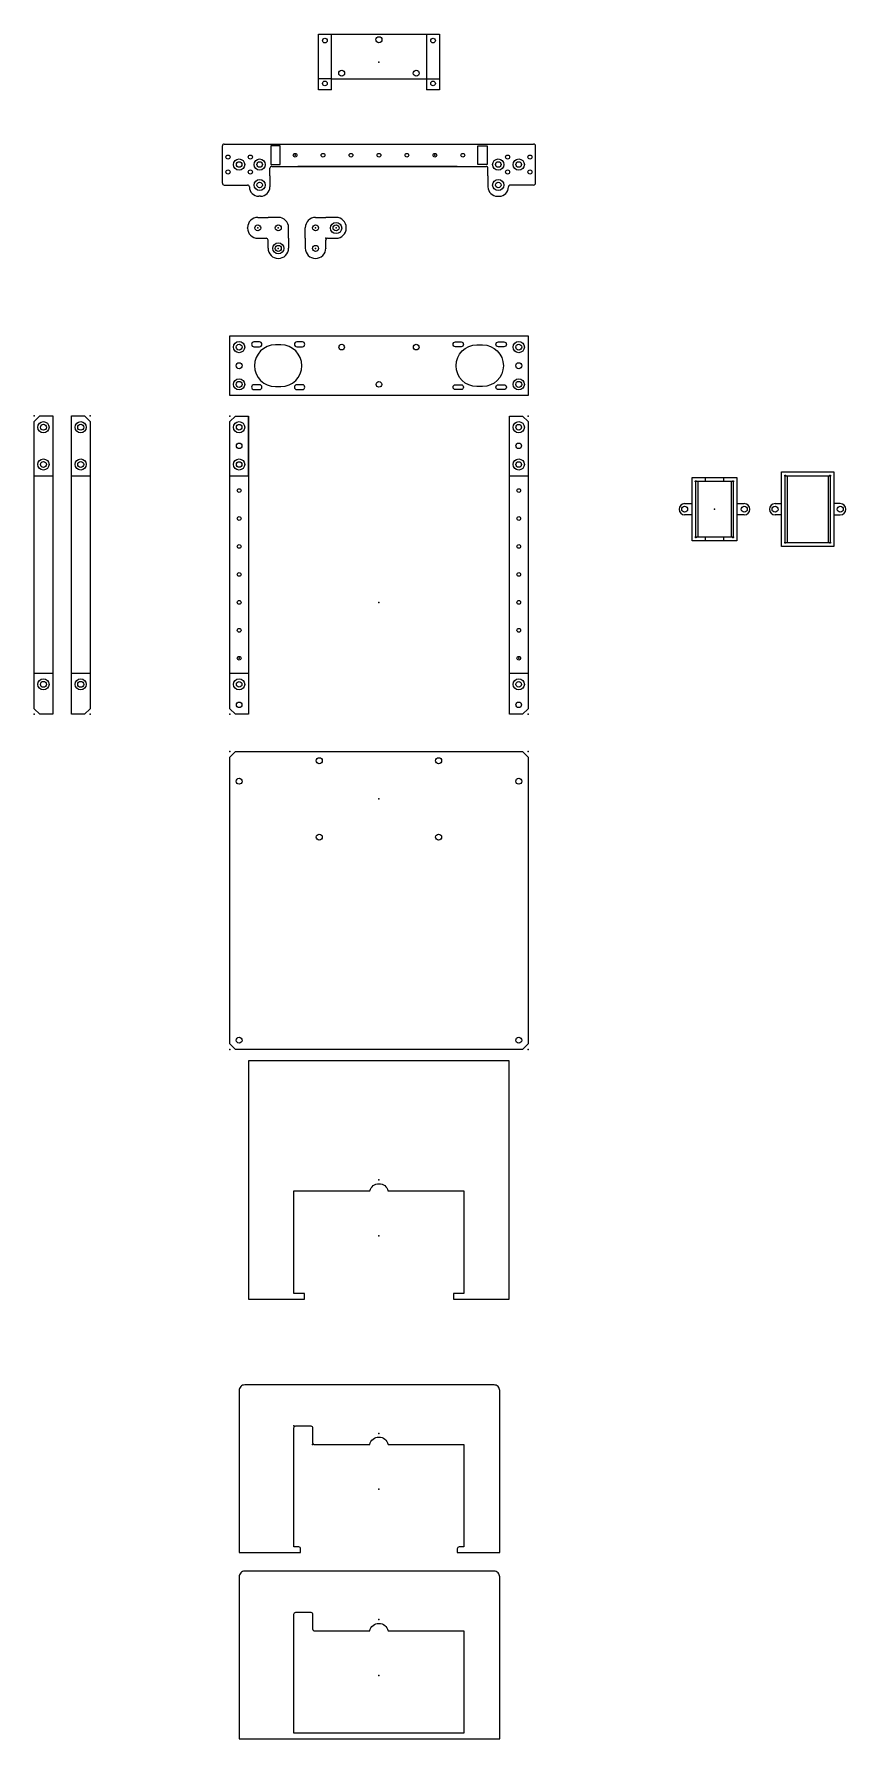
# Model space of a CAD drawing. Header units: millimetres. Extents: x -185 to 251, y -610 to 305.
import ezdxf

# ---------------------------------------------------------------- set-up
doc = ezdxf.new("R2010")
doc.units = ezdxf.units.MM
doc.layers.get('0').update_dxf_attribs({"linetype": 'CONTINUOUS'})

msp = doc.modelspace()

# ---------------------------------------------------------------- linework, layer by layer
for p, q in [((-32.5, 275), (-32.5, 305)), ((-32.5, 305), (32.5, 305)), ((-25.5, 275), (-25.5, 305)), ((25.5, 305), (25.5, 275)), ((32.5, 305), (32.5, 275)), ((-25.5, 281), (-32.5, 281)), ((-25.5, 275), (-32.5, 275)), ((-25.5, 281), (25.5, 281)), ((25.5, 281), (32.5, 281)), ((32.5, 275), (25.5, 275)), ((-84, 225), (-84, 245)), ((-83, 246), (83, 246)), ((84, 229.45), (84, 245)), ((-58.5, 229.18), (-58.5, 233)), ((-58.5, 229), (-58.5, 229.18)), ((-58.5, 229), (-58.5, 223)), ((-57.5, 234), (57.74, 234)), ((42, 234), (-43.5, 234)), ((57.5, 234), (57.74, 234)), ((58.5, 229), (58.5, 233)), ((58.5, 229), (58.5, 222.99)), ((84, 225), (84, 229.45)), ((-83, 224), (-70.5, 224)), ((83, 224), (70.5, 224)), ((-63.5, 218), (-64.5, 218)), ((63.5, 218), (64.5, 218)), ((-65, 206.6), (-59.5, 206.6)), ((-54, 206.6), (-59.5, 206.6)), ((-34, 206.6), (-28.5, 206.6)), ((-23, 206.6), (-28.5, 206.6)), ((-70.5, 200.9), (-70.5, 201.1)), ((-65, 195.4), (-60.5, 195.4)), ((-59.5, 190.1), (-59.5, 194.4)), ((-48.5, 195.4), (-48.5, 201.1)), ((-48.5, 195.4), (-48.5, 190.1)), ((-39.5, 195.4), (-39.5, 201.1)), ((-39.5, 195.4), (-39.5, 190.1)), ((-28.5, 189.9), (-28.5, 194.4)), ((-27.5, 195.4), (-23, 195.4)), ((-17.5, 200.9), (-17.5, 201.1)), ((-59.5, 190.1), (-59.5, 189.9)), ((-28.5, 190.1), (-28.5, 189.9)), ((-64.06, 139.8), (-67.06, 139.8)), ((-52.56, 138.2), (-55.56, 138.2)), ((-41.06, 139.8), (-44.06, 139.8)), ((41.06, 139.8), (44.06, 139.8)), ((52.56, 138.2), (55.56, 138.2)), ((64.06, 139.8), (67.06, 139.8)), ((-67.06, 137.2), (-64.06, 137.2)), ((-44.06, 137.2), (-41.06, 137.2)), ((44.06, 137.2), (41.06, 137.2)), ((67.06, 137.2), (64.06, 137.2)), ((-64.06, 116.8), (-67.06, 116.8)), ((-67.06, 114.2), (-64.06, 114.2)), ((-55.56, 115.8), (-52.56, 115.8)), ((-41.06, 116.8), (-44.06, 116.8)), ((-44.06, 114.2), (-41.06, 114.2)), ((41.06, 116.8), (44.06, 116.8)), ((44.06, 114.2), (41.06, 114.2)), ((55.56, 115.8), (52.56, 115.8)), ((64.06, 116.8), (67.06, 116.8)), ((67.06, 114.2), (64.06, 114.2)), ((-70, 68.07), (-70, 100)), ((-185, 68), (-175, 68)), ((-165, 68), (-155, 68)), ((-80, 68), (-70, 68)), ((70, 68), (80, 68)), ((171, 65), (171, 35)), ((175, 67), (175, 65)), ((185, 65), (185, 67)), ((189, 65), (189, 35)), ((219, 68), (219, 32)), ((240.99, 68), (240.99, 32)), ((164, 53), (168, 53)), ((168, 47), (164, 47)), ((192, 53), (196, 53)), ((196, 47), (192, 47)), ((212.5, 53), (216, 53)), ((216, 47), (212.5, 47)), ((247.5, 53), (244, 53)), ((244, 47), (247.5, 47)), ((175, 35), (175, 33)), ((185, 33), (185, 35)), ((-185, -38), (-175, -38)), ((-165, -38), (-155, -38)), ((-80, -38), (-70, -38)), ((70, -38), (80, -38))]:
    msp.add_line(p, q)
for points in [[(-53, 245), (-58, 245), (-58, 235), (-53, 235)], [(53, 245), (58, 245), (58, 235), (53, 235)], [(-80, 143), (80, 143), (80, 111), (-80, 111)], [(-182, 100.08), (-175, 100.08), (-175, -60.08), (-182, -60.08), (-185, -57.08), (-185, 97.08)], [(-158, -60.08), (-165, -60.08), (-165, 100.08), (-158, 100.08), (-155, 97.08), (-155, -57.08)], [(-77, 100), (-70, 100), (-70, -60.08), (-77, -60.08), (-80, -57.08), (-80, 97)], [(77, -60.08), (70, -60.08), (70, 100), (77, 100), (80, 97), (80, -57.08)], [(192, 33), (168, 33), (168, 67), (192, 67)], [(244, 30.03), (216, 30.03), (216, 70.03), (244, 70.03)], [(80, -83), (80, -237), (77, -240), (74, -240), (-69, -240), (-77, -240), (-80, -237), (-80, -83), (-77, -80), (-69, -80), (-57, -80), (74, -80), (77, -80)]]:
    msp.add_lwpolyline(points, close=True)
for points in [[(189.7, 35), (170.3, 35, -2.414214), (170, 35.3), (170, 64.7, -2.414214), (170.3, 65), (189.7, 65, -2.414214), (190, 64.7), (190, 35.3, -2.414214)], [(241.7, 32), (218.3, 32, -2.414214), (218, 32.3), (218, 67.7, -2.414214), (218.3, 68), (241.7, 68, -2.414214), (242, 67.7), (242, 32.3, -2.414214)], [(-45.6, -371), (-45.6, -315.8), (-4.85, -315.8, -0.782881), (4.85, -315.8), (45.6, -315.8), (45.6, -371), (40, -371), (40, -374), (69.9, -374), (69.9, -246), (-69.9, -246), (-69.9, -374), (-40, -374), (-40, -371)], [(4.9, -452), (45.6, -452), (45.6, -507), (43, -507, 0.414214), (42, -508), (42, -510), (64.8, -510), (64.8, -423, 0.414214), (61.8, -420), (-72, -420, 0.414214), (-75, -423), (-75, -510), (-42, -510), (-42, -508, 0.414214), (-43, -507), (-45.6, -507), (-45.6, -452), (-45.6, -443, -0.414214), (-44.6, -442), (-36.6, -442, -0.414214), (-35.6, -443), (-35.6, -451, 0.414214), (-34.6, -452), (-4.9, -452, -0.816497)], [(64.8, -523, 0.414214), (61.8, -520), (-72, -520, 0.414214), (-75, -523), (-75, -610), (-42, -610), (42, -610), (64.8, -610)], [(-43, -607), (-45.6, -607), (-45.6, -552), (-45.6, -543, -0.414214), (-44.6, -542), (-36.6, -542, -0.414214), (-35.6, -543), (-35.6, -551, 0.414214), (-34.6, -552), (-4.9, -552, -0.816497), (4.9, -552), (45.6, -552), (45.6, -607), (43, -607)]]:
    msp.add_lwpolyline(points, format="xyb", close=True)
for centre, radius in [((-29, 301.5), 1.25), ((0, 302), 1.6), ((29, 301.5), 1.25), ((-20, 284), 1.6), ((20, 284), 1.6), ((-29, 278.5), 1.25), ((29, 278.5), 1.25), ((-81, 239), 1.1), ((-75, 235), 3), ((-75, 235), 3), ((-69, 239), 1.1), ((-64, 235), 3), ((-45, 240), 1), ((-30, 240), 1), ((-15, 240), 1), ((0, 240), 1), ((15, 240), 1), ((30, 240), 1), ((45, 240), 1), ((64, 235), 3), ((69, 239), 1.1), ((75, 235), 3), ((75, 235), 3), ((81, 239), 1.1), ((-81, 231), 1.1), ((-75, 235), 1.5), ((-69, 231), 1.1), ((-64, 235), 1.5), ((64, 235), 1.5), ((69, 231), 1.1), ((75, 235), 1.5), ((81, 231), 1.1), ((-64, 224), 3), ((-64, 224), 1.5), ((64, 224), 3), ((64, 224), 3), ((64, 224), 1.5), ((-65, 201), 1.6), ((-54, 201), 1.6), ((-34, 201), 1.6), ((-23, 200.9), 3), ((-23, 201), 1.6), ((-54, 190), 3), ((-54, 190), 1.6), ((-34, 190), 1.6), ((-75, 137), 3), ((-75, 137), 1.6), ((-20, 137), 1.5), ((20, 137), 1.5), ((75, 137), 3), ((75, 137), 1.6), ((-75, 127), 1.6), ((75, 127), 1.6), ((-75, 117), 3), ((75, 117), 3), ((-75, 117), 1.6), ((0, 117), 1.5), ((75, 117), 1.6), ((-180, 94), 3), ((-180, 94), 1.6), ((-160, 94), 3), ((-160, 94), 1.6), ((-75, 94), 3), ((-75, 94), 1.5), ((75, 94), 3), ((75, 94), 1.5), ((-75, 84), 1.5), ((75, 84), 1.5), ((-180, 74), 3), ((-180, 74), 1.6), ((-160, 74), 3), ((-160, 74), 1.6), ((-75, 74), 3), ((-75, 74), 1.5), ((75, 74), 3), ((75, 74), 1.5), ((-75, 60), 1), ((75, 60), 1), ((-75, 45), 1), ((75, 45), 1), ((164, 50), 1.6), ((196, 50), 1.6), ((212.5, 50), 1.6), ((247.5, 50), 1.6), ((-75, 30), 1), ((75, 30), 1), ((-75, 15), 1), ((75, 15), 1), ((-75, 0), 1), ((75, 0), 1), ((-75, -15), 1), ((75, -15), 1), ((-75, -30), 1), ((75, -30), 1), ((-180, -44), 3), ((-180, -44), 1.6), ((-160, -44), 3), ((-160, -44), 1.6), ((-75, -44), 3), ((-75, -44), 1.5), ((75, -44), 3), ((75, -44), 1.5), ((-75, -55), 1.5), ((75, -55), 1.5), ((-32, -85), 1.6), ((32, -85), 1.6), ((-75, -96), 1.6), ((75, -96), 1.6), ((-32, -126), 1.6), ((32, -126), 1.6), ((-75, -235), 1.6), ((75, -235), 1.6)]:
    msp.add_circle(centre, radius)
for centre, radius, start, end in [((-83, 245), 1, 90, 180), ((83, 245), 1, 0, 90), ((-57.5, 233), 1, 90, 180), ((57.5, 233), 1, 0, 90), ((-83, 225), 1, 180, 270), ((-70.5, 223), 1, -0.00037, 90), ((-64.5, 223), 5, 180, 270), ((-63.5, 223), 5, -90, 0), ((63.5, 223), 5, 180.12907, 270.00015), ((63.5, 223), 5, 180.38147, 269.99454), ((64.5, 223), 5, -90, 0), ((70.5, 223), 1, 90, 180), ((83, 225), 1, -89.99997, 0), ((-65, 201.1), 5.5, 90, 180), ((-54, 201.1), 5.5, 0, 90), ((-34, 201.1), 5.5, 90, 180), ((-23, 201.1), 5.5, 0, 90), ((-65, 200.9), 5.5, 180, 270), ((-60.5, 194.4), 1, 0, 90), ((-27.5, 194.4), 1, 90, 180), ((-23, 200.9), 5.5, -90, 0), ((-54, 190.1), 5.5, 180, 270), ((-54, 190.1), 5.5, -90, 0), ((-34, 190.1), 5.5, 180, 270), ((-34, 190.1), 5.5, -90, 0), ((164, 50), 3, 90, 270), ((196, 50), 3, -90, 90), ((212.5, 50), 3, 89.99982, 269.99981), ((247.5, 50), 3, -89.99981, 90.00018)]:
    msp.add_arc(centre, radius, start, end)
for points, knots in [([(-67.06, 139.8), (-67.78, 139.8), (-68.36, 139.22), (-68.36, 137.78), (-67.78, 137.2), (-67.06, 137.2)], [0, 0, 0, 0, 1, 1, 2, 2, 2, 2]), ([(-55.56, 138.2), (-61.74, 138.2), (-66.76, 133.19), (-66.76, 120.81), (-61.74, 115.8), (-55.56, 115.8)], [3, 3, 3, 3, 4, 4, 5, 5, 5, 5]), ([(-64.06, 137.2), (-63.34, 137.2), (-62.76, 137.78), (-62.76, 139.22), (-63.34, 139.8), (-64.06, 139.8)], [3, 3, 3, 3, 4, 4, 5, 5, 5, 5]), ([(-52.56, 115.8), (-46.37, 115.8), (-41.36, 120.81), (-41.36, 133.19), (-46.37, 138.2), (-52.56, 138.2)], [0, 0, 0, 0, 1, 1, 2, 2, 2, 2]), ([(-44.06, 139.8), (-44.78, 139.8), (-45.36, 139.22), (-45.36, 137.78), (-44.78, 137.2), (-44.06, 137.2)], [0, 0, 0, 0, 1, 1, 2, 2, 2, 2]), ([(-41.06, 137.2), (-40.34, 137.2), (-39.76, 137.78), (-39.76, 139.22), (-40.34, 139.8), (-41.06, 139.8)], [3, 3, 3, 3, 4, 4, 5, 5, 5, 5]), ([(41.06, 137.2), (40.34, 137.2), (39.76, 137.78), (39.76, 139.22), (40.34, 139.8), (41.06, 139.8)], [3, 3, 3, 3, 4, 4, 5, 5, 5, 5]), ([(52.56, 115.8), (46.37, 115.8), (41.36, 120.81), (41.36, 133.19), (46.37, 138.2), (52.56, 138.2)], [0, 0, 0, 0, 1, 1, 2, 2, 2, 2]), ([(44.06, 139.8), (44.78, 139.8), (45.36, 139.22), (45.36, 137.78), (44.78, 137.2), (44.06, 137.2)], [0, 0, 0, 0, 1, 1, 2, 2, 2, 2]), ([(55.56, 138.2), (61.74, 138.2), (66.76, 133.19), (66.76, 120.81), (61.74, 115.8), (55.56, 115.8)], [3, 3, 3, 3, 4, 4, 5, 5, 5, 5]), ([(64.06, 137.2), (63.34, 137.2), (62.76, 137.78), (62.76, 139.22), (63.34, 139.8), (64.06, 139.8)], [3, 3, 3, 3, 4, 4, 5, 5, 5, 5]), ([(67.06, 139.8), (67.78, 139.8), (68.36, 139.22), (68.36, 137.78), (67.78, 137.2), (67.06, 137.2)], [0, 0, 0, 0, 1, 1, 2, 2, 2, 2]), ([(-67.06, 116.8), (-67.78, 116.8), (-68.36, 116.22), (-68.36, 114.78), (-67.78, 114.2), (-67.06, 114.2)], [3, 3, 3, 3, 4, 4, 5, 5, 5, 5]), ([(-64.06, 114.2), (-63.34, 114.2), (-62.76, 114.78), (-62.76, 116.22), (-63.34, 116.8), (-64.06, 116.8)], [0, 0, 0, 0, 1, 1, 2, 2, 2, 2]), ([(-44.06, 116.8), (-44.78, 116.8), (-45.36, 116.22), (-45.36, 114.78), (-44.78, 114.2), (-44.06, 114.2)], [0, 0, 0, 0, 1, 1, 2, 2, 2, 2]), ([(-41.06, 114.2), (-40.34, 114.2), (-39.76, 114.78), (-39.76, 116.22), (-40.34, 116.8), (-41.06, 116.8)], [3, 3, 3, 3, 4, 4, 5, 5, 5, 5]), ([(41.06, 114.2), (40.34, 114.2), (39.76, 114.78), (39.76, 116.22), (40.34, 116.8), (41.06, 116.8)], [3, 3, 3, 3, 4, 4, 5, 5, 5, 5]), ([(44.06, 116.8), (44.78, 116.8), (45.36, 116.22), (45.36, 114.78), (44.78, 114.2), (44.06, 114.2)], [0, 0, 0, 0, 1, 1, 2, 2, 2, 2]), ([(64.06, 114.2), (63.34, 114.2), (62.76, 114.78), (62.76, 116.22), (63.34, 116.8), (64.06, 116.8)], [0, 0, 0, 0, 1, 1, 2, 2, 2, 2]), ([(67.06, 116.8), (67.78, 116.8), (68.36, 116.22), (68.36, 114.78), (67.78, 114.2), (67.06, 114.2)], [3, 3, 3, 3, 4, 4, 5, 5, 5, 5])]:
    msp.add_open_spline(points, degree=3, knots=knots)
for p in [(0, 290), (0, 290), (0, 290), (-45, 240), (30, 240), (30, 240), (-65, 201), (-54, 201), (-34, 201), (-28.5, 195.4), (-23, 201), (-54, 190), (-34, 190), (-185, 100.08), (-155, 100.08), (-80, 100), (80, 100), (180, 50), (180, 50), (0, 0), (-75, -30), (-75, -30), (75, -30), (75, -30), (-185, -60.08), (-155, -60.08), (-80, -60.08), (80, -60.08), (-80, -80), (80, -80), (0, -105.5), (-80, -240), (80, -240), (0, -310), (0, -340), (-45.6, -442), (0, -446), (-35.6, -452), (0, -476), (0, -546), (0, -576)]:
    msp.add_point(p)

doc.saveas('drawing.dxf')
